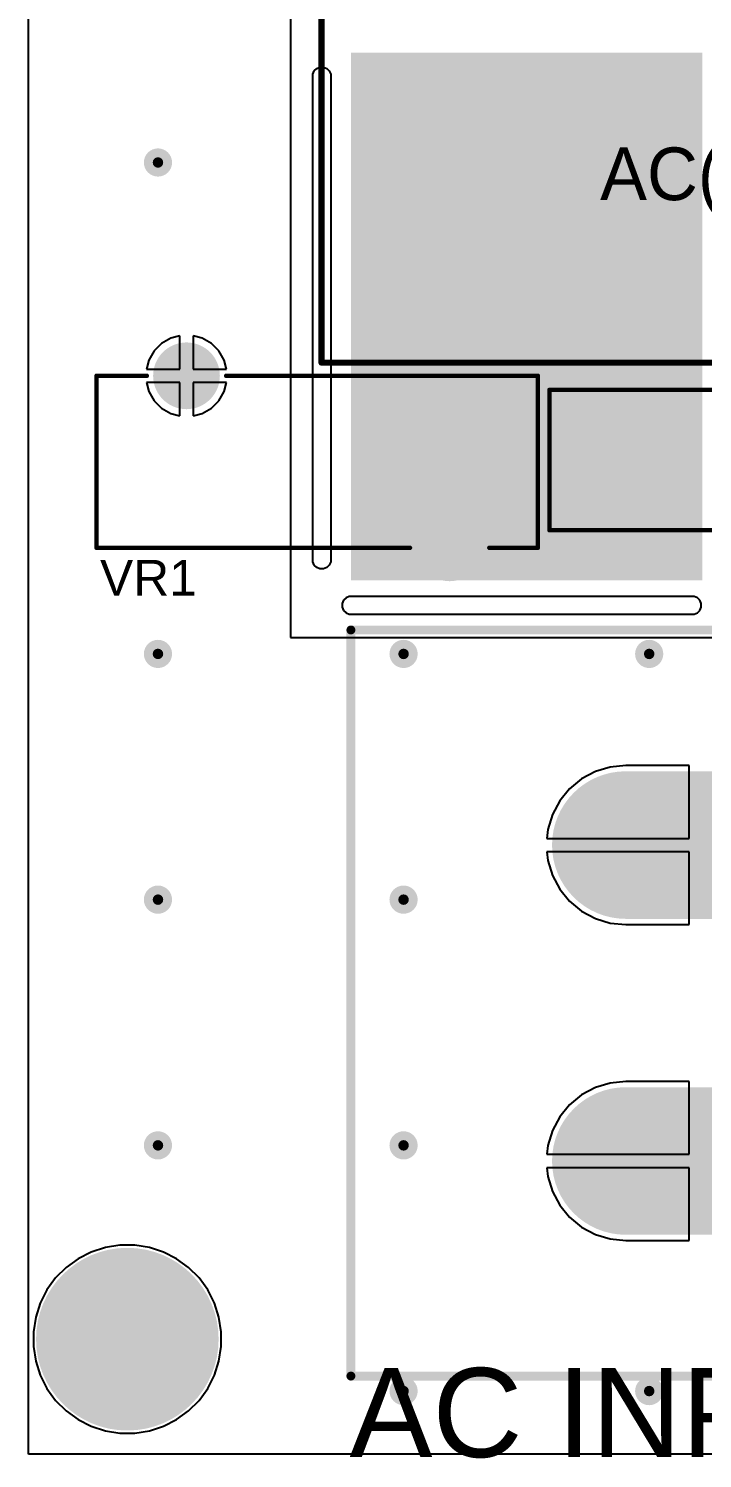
# Model space of a CAD drawing. Header units: millimetres. Extents: x -3 to 175, y -4 to 177.
# Drawn here: x -2.81 to 16.39, y -3.4 to 37.34 of the extents above; entities that cross this region are included whole.
import ezdxf

# ---------------------------------------------------------------- set-up
doc = ezdxf.new("R2010")
doc.units = ezdxf.units.MM
for name, color, linetype in [('BottomLayer', 5, 'Continuous'), ('BottomSolder', 6, 'Continuous'), ('MultiLayer', 9, 'Continuous'), ('PadHoleLayer', 156, 'Continuous'), ('TopLayer', 1, 'Continuous'), ('TopOverlay', 2, 'Continuous'), ('TopSolder', 216, 'Continuous'), ('ViaHoleLayer', 16, 'Continuous')]:
    doc.layers.add(name, color=color, linetype=linetype)
doc.styles.add('Arial', font='', dxfattribs={"height": 0.2})
doc.styles.get('Arial').set_extended_font_data('Arial')

# ---------------------------------------------------------------- blocks, each defined once
blk = doc.blocks.new('KF88SA_16_0_2P_6')
at = {"layer": 'BottomLayer'}
for points in [[(-12, 6.5), (-4, 6.5), (-4, 2.5), (-12, 2.5)], [(-12, -2.5), (-4, -2.5), (-4, -6.5), (-12, -6.5)]]:
    blk.add_hatch(color=5, dxfattribs=at).paths.add_polyline_path(points)
h = blk.add_hatch(color=5, dxfattribs=at)
edge = h.paths.add_edge_path()
edge.add_arc((6, 4.5), 2, 90, 270)
edge.add_line((6, 2.5), (10, 2.5))
edge.add_arc((10, 4.5), 2, 270, 450)
edge.add_line((10, 6.5), (6, 6.5))
h = blk.add_hatch(color=5, dxfattribs=at)
edge = h.paths.add_edge_path()
edge.add_arc((6, -4.5), 2, 90, 270)
edge.add_line((6, -6.5), (10, -6.5))
edge.add_arc((10, -4.5), 2, 270, 450)
edge.add_line((10, -2.5), (6, -2.5))
at = {"layer": 'BottomSolder'}
for points in [[(-12.102, 6.602), (-3.898, 6.602), (-3.898, 2.398), (-12.102, 2.398)], [(-12.102, -2.398), (-3.898, -2.398), (-3.898, -6.602), (-12.102, -6.602)]]:
    blk.add_hatch(color=6, dxfattribs=at).paths.add_polyline_path(points)
h = blk.add_hatch(color=6, dxfattribs=at)
edge = h.paths.add_edge_path()
edge.add_arc((6, 4.5), 2.102, 90, 270)
edge.add_line((6, 2.398), (10, 2.398))
edge.add_arc((10, 4.5), 2.102, 270, 450)
edge.add_line((10, 6.602), (6, 6.602))
h = blk.add_hatch(color=6, dxfattribs=at)
edge = h.paths.add_edge_path()
edge.add_arc((6, -4.5), 2.102, 90, 270)
edge.add_line((6, -6.602), (10, -6.602))
edge.add_arc((10, -4.5), 2.102, 270, 450)
edge.add_line((10, -2.398), (6, -2.398))
at = {"layer": 'MultiLayer'}
for points in [[(-12, 6.5), (-4, 6.5), (-4, 2.5), (-12, 2.5)], [(-12, -2.5), (-4, -2.5), (-4, -6.5), (-12, -6.5)]]:
    blk.add_hatch(color=9, dxfattribs=at).paths.add_polyline_path(points)
h = blk.add_hatch(color=9, dxfattribs=at)
edge = h.paths.add_edge_path()
edge.add_arc((6, 4.5), 2, 90, 270)
edge.add_line((6, 2.5), (10, 2.5))
edge.add_arc((10, 4.5), 2, 270, 450)
edge.add_line((10, 6.5), (6, 6.5))
h = blk.add_hatch(color=9, dxfattribs=at)
edge = h.paths.add_edge_path()
edge.add_arc((6, -4.5), 2, 90, 270)
edge.add_line((6, -6.5), (10, -6.5))
edge.add_arc((10, -4.5), 2, 270, 450)
edge.add_line((10, -2.5), (6, -2.5))
at = {"layer": 'PadHoleLayer'}
h = blk.add_hatch(color=156, dxfattribs=at)
edge = h.paths.add_edge_path()
edge.add_arc((-9.85, 4.5), 0.9, 90, 270)
edge.add_line((-9.85, 3.6), (-6.15, 3.6))
edge.add_arc((-6.15, 4.5), 0.9, 270, 450)
edge.add_line((-6.15, 5.4), (-9.85, 5.4))
h = blk.add_hatch(color=156, dxfattribs=at)
edge = h.paths.add_edge_path()
edge.add_arc((6.15, 4.5), 0.9, 90, 270)
edge.add_line((6.15, 3.6), (9.85, 3.6))
edge.add_arc((9.85, 4.5), 0.9, 270, 450)
edge.add_line((9.85, 5.4), (6.15, 5.4))
h = blk.add_hatch(color=156, dxfattribs=at)
edge = h.paths.add_edge_path()
edge.add_arc((-9.85, -4.5), 0.9, 90, 270)
edge.add_line((-9.85, -5.4), (-6.15, -5.4))
edge.add_arc((-6.15, -4.5), 0.9, 270, 450)
edge.add_line((-6.15, -3.6), (-9.85, -3.6))
h = blk.add_hatch(color=156, dxfattribs=at)
edge = h.paths.add_edge_path()
edge.add_arc((6.15, -4.5), 0.9, 90, 270)
edge.add_line((6.15, -5.4), (9.85, -5.4))
edge.add_arc((9.85, -4.5), 0.9, 270, 450)
edge.add_line((9.85, -3.6), (6.15, -3.6))
at = {"layer": 'TopLayer'}
for points in [[(-12, 6.5), (-4, 6.5), (-4, 2.5), (-12, 2.5)], [(-12, -2.5), (-4, -2.5), (-4, -6.5), (-12, -6.5)]]:
    blk.add_hatch(color=1, dxfattribs=at).paths.add_polyline_path(points)
h = blk.add_hatch(color=1, dxfattribs=at)
edge = h.paths.add_edge_path()
edge.add_arc((6, 4.5), 2, 90, 270)
edge.add_line((6, 2.5), (10, 2.5))
edge.add_arc((10, 4.5), 2, 270, 450)
edge.add_line((10, 6.5), (6, 6.5))
h = blk.add_hatch(color=1, dxfattribs=at)
edge = h.paths.add_edge_path()
edge.add_arc((6, -4.5), 2, 90, 270)
edge.add_line((6, -6.5), (10, -6.5))
edge.add_arc((10, -4.5), 2, 270, 450)
edge.add_line((10, -2.5), (6, -2.5))
at = {"layer": 'TopSolder'}
for points in [[(-12.102, 6.602), (-3.898, 6.602), (-3.898, 2.398), (-12.102, 2.398)], [(-12.102, -2.398), (-3.898, -2.398), (-3.898, -6.602), (-12.102, -6.602)]]:
    blk.add_hatch(color=216, dxfattribs=at).paths.add_polyline_path(points)
h = blk.add_hatch(color=216, dxfattribs=at)
edge = h.paths.add_edge_path()
edge.add_arc((6, 4.5), 2.102, 90, 270)
edge.add_line((6, 2.398), (10, 2.398))
edge.add_arc((10, 4.5), 2.102, 270, 450)
edge.add_line((10, 6.602), (6, 6.602))
h = blk.add_hatch(color=216, dxfattribs=at)
edge = h.paths.add_edge_path()
edge.add_arc((6, -4.5), 2.102, 90, 270)
edge.add_line((6, -6.602), (10, -6.602))
edge.add_arc((10, -4.5), 2.102, 270, 450)
edge.add_line((10, -2.398), (6, -2.398))
at = {"layer": 'TopOverlay', "const_width": 0.254}
for points in [[(17.835, 10.627), (-17.827, 10.627)], [(-17.827, 10.627), (-17.827, -10.627)], [(17.835, 10.627), (17.835, -10.627)], [(17.835, -10.627), (-17.827, -10.627)]]:
    blk.add_lwpolyline(points, dxfattribs=at)
at = {"layer": 'TopOverlay', "const_width": 0.127}
for points in [[(-17.891, 10.627, 1), (-17.764, 10.627, 1)], [(-17.891, 10.627, 1), (-17.764, 10.627, 1)], [(17.771, 10.627, 1), (17.898, 10.627, 1)], [(17.771, 10.627, 1), (17.898, 10.627, 1)], [(-17.891, -10.627, 1), (-17.764, -10.627, 1)], [(-17.891, -10.627, 1), (-17.764, -10.627, 1)], [(17.771, -10.627, 1), (17.898, -10.627, 1)], [(17.771, -10.627, 1), (17.898, -10.627, 1)]]:
    blk.add_lwpolyline(points, format="xyb", close=True, dxfattribs=at)
blk = doc.blocks.new('V300LT20AP_43')
at = {"layer": 'BottomLayer'}
h = blk.add_hatch(color=5, dxfattribs=at)
edge = h.paths.add_edge_path()
edge.add_arc((-3.75, 2.45), 0.9, 0, 360)
h = blk.add_hatch(color=5, dxfattribs=at)
edge = h.paths.add_edge_path()
edge.add_arc((3.75, -2.45), 0.9, 0, 360)
at = {"layer": 'BottomSolder'}
h = blk.add_hatch(color=6, dxfattribs=at)
edge = h.paths.add_edge_path()
edge.add_arc((-3.75, 2.45), 0.951, 0, 360)
h = blk.add_hatch(color=6, dxfattribs=at)
edge = h.paths.add_edge_path()
edge.add_arc((3.75, -2.45), 0.951, 0, 360)
at = {"layer": 'MultiLayer'}
h = blk.add_hatch(color=9, dxfattribs=at)
edge = h.paths.add_edge_path()
edge.add_arc((-3.75, 2.45), 0.9, 0, 360)
h = blk.add_hatch(color=9, dxfattribs=at)
edge = h.paths.add_edge_path()
edge.add_arc((3.75, -2.45), 0.9, 0, 360)
at = {"layer": 'PadHoleLayer'}
h = blk.add_hatch(color=156, dxfattribs=at)
edge = h.paths.add_edge_path()
edge.add_arc((-3.75, 2.45), 0.6, 0, 360)
h = blk.add_hatch(color=156, dxfattribs=at)
edge = h.paths.add_edge_path()
edge.add_arc((3.75, -2.45), 0.6, 0, 360)
at = {"layer": 'TopLayer'}
h = blk.add_hatch(color=1, dxfattribs=at)
edge = h.paths.add_edge_path()
edge.add_arc((-3.75, 2.45), 0.9, 0, 360)
h = blk.add_hatch(color=1, dxfattribs=at)
edge = h.paths.add_edge_path()
edge.add_arc((3.75, -2.45), 0.9, 0, 360)
at = {"layer": 'TopSolder'}
h = blk.add_hatch(color=216, dxfattribs=at)
edge = h.paths.add_edge_path()
edge.add_arc((-3.75, 2.45), 0.951, 0, 360)
h = blk.add_hatch(color=216, dxfattribs=at)
edge = h.paths.add_edge_path()
edge.add_arc((3.75, -2.45), 0.951, 0, 360)
at = {"layer": 'TopOverlay', "const_width": 0.127}
for points in [[(-6.314, -2.45), (-6.314, 2.45)], [(-6.314, 2.45), (-4.881, 2.45)], [(-2.619, 2.45), (6.263, 2.45)], [(6.263, -2.45), (6.263, 2.45)], [(-6.314, -2.45), (2.619, -2.45)], [(4.881, -2.45), (6.263, -2.45)]]:
    blk.add_lwpolyline(points, dxfattribs=at)
at = {"layer": 'TopOverlay', "const_width": 0.0635}
for points in [[(-6.346, 2.45, 1), (-6.282, 2.45, 1)], [(-6.346, 2.45, 1), (-6.282, 2.45, 1)], [(-4.913, 2.45, 1), (-4.849, 2.45, 1)], [(-2.651, 2.45, 1), (-2.587, 2.45, 1)], [(6.232, 2.45, 1), (6.295, 2.45, 1)], [(6.232, 2.45, 1), (6.295, 2.45, 1)], [(-6.346, -2.45, 1), (-6.282, -2.45, 1)], [(-6.346, -2.45, 1), (-6.282, -2.45, 1)], [(2.587, -2.45, 1), (2.651, -2.45, 1)], [(4.849, -2.45, 1), (4.913, -2.45, 1)], [(6.232, -2.45, 1), (6.295, -2.45, 1)], [(6.232, -2.45, 1), (6.295, -2.45, 1)]]:
    blk.add_lwpolyline(points, format="xyb", close=True, dxfattribs=at)
blk = doc.blocks.new('LHE10_20D0512_02_44')
at = {"layer": 'BottomLayer'}
h = blk.add_hatch(color=5, dxfattribs=at)
edge = h.paths.add_edge_path()
edge.add_arc((-23.5, -17.5), 1.5, 0, 360)
at = {"layer": 'BottomSolder'}
h = blk.add_hatch(color=6, dxfattribs=at)
edge = h.paths.add_edge_path()
edge.add_arc((-23.5, -17.5), 1.602, 0, 360)
at = {"layer": 'MultiLayer'}
h = blk.add_hatch(color=9, dxfattribs=at)
edge = h.paths.add_edge_path()
edge.add_arc((-23.5, -17.5), 1.5, 0, 360)
at = {"layer": 'PadHoleLayer'}
h = blk.add_hatch(color=156, dxfattribs=at)
edge = h.paths.add_edge_path()
edge.add_arc((-23.5, -17.5), 0.75, 0, 360)
at = {"layer": 'TopLayer'}
h = blk.add_hatch(color=1, dxfattribs=at)
edge = h.paths.add_edge_path()
edge.add_arc((-23.5, -17.5), 1.5, 0, 360)
at = {"layer": 'TopSolder'}
h = blk.add_hatch(color=216, dxfattribs=at)
edge = h.paths.add_edge_path()
edge.add_arc((-23.5, -17.5), 1.602, 0, 360)
at = {"layer": 'TopOverlay', "const_width": 0.175}
for points in [[(-27.75, -22.75), (-27.75, 22.75)], [(-27.75, -22.75), (22.032, -22.75)]]:
    blk.add_lwpolyline(points, dxfattribs=at)
at = {"layer": 'TopOverlay', "const_width": 0.0875}
blk.add_lwpolyline([(-27.794, -22.75, 1), (-27.706, -22.75, 1)], format="xyb", close=True, dxfattribs=at)
blk.add_lwpolyline([(-27.794, -22.75, 1), (-27.706, -22.75, 1)], format="xyb", close=True, dxfattribs=at)
at = {"layer": 'TopOverlay'}
blk.add_text('AC(L)', height=1.5, rotation=360, dxfattribs=at).set_placement((-19.81, -18.123))
blk = doc.blocks.new('2010T1A250V_46')
at = {"layer": 'BottomLayer'}
h = blk.add_hatch(color=5, dxfattribs=at)
edge = h.paths.add_edge_path()
edge.add_arc((-2.54, 0), 0.9, 0, 360)
h = blk.add_hatch(color=5, dxfattribs=at)
edge = h.paths.add_edge_path()
edge.add_arc((2.54, 0), 0.9, 0, 360)
at = {"layer": 'BottomSolder'}
h = blk.add_hatch(color=6, dxfattribs=at)
edge = h.paths.add_edge_path()
edge.add_arc((-2.54, 0), 0.951, 0, 360)
h = blk.add_hatch(color=6, dxfattribs=at)
edge = h.paths.add_edge_path()
edge.add_arc((2.54, 0), 0.951, 0, 360)
at = {"layer": 'MultiLayer'}
h = blk.add_hatch(color=9, dxfattribs=at)
edge = h.paths.add_edge_path()
edge.add_arc((-2.54, 0), 0.9, 0, 360)
h = blk.add_hatch(color=9, dxfattribs=at)
edge = h.paths.add_edge_path()
edge.add_arc((2.54, 0), 0.9, 0, 360)
at = {"layer": 'PadHoleLayer'}
h = blk.add_hatch(color=156, dxfattribs=at)
edge = h.paths.add_edge_path()
edge.add_arc((-2.54, 0), 0.5, 0, 360)
h = blk.add_hatch(color=156, dxfattribs=at)
edge = h.paths.add_edge_path()
edge.add_arc((2.54, 0), 0.5, 0, 360)
at = {"layer": 'TopLayer'}
h = blk.add_hatch(color=1, dxfattribs=at)
edge = h.paths.add_edge_path()
edge.add_arc((-2.54, 0), 0.9, 0, 360)
h = blk.add_hatch(color=1, dxfattribs=at)
edge = h.paths.add_edge_path()
edge.add_arc((2.54, 0), 0.9, 0, 360)
at = {"layer": 'TopSolder'}
h = blk.add_hatch(color=216, dxfattribs=at)
edge = h.paths.add_edge_path()
edge.add_arc((-2.54, 0), 0.951, 0, 360)
h = blk.add_hatch(color=216, dxfattribs=at)
edge = h.paths.add_edge_path()
edge.add_arc((2.54, 0), 0.951, 0, 360)
at = {"layer": 'TopOverlay', "const_width": 0.127}
for points in [[(-4.25, 2), (-4.25, -2)], [(4.25, 2), (-4.25, 2)], [(4.25, 2), (4.25, -2)], [(4.25, -2), (-4.25, -2)]]:
    blk.add_lwpolyline(points, dxfattribs=at)
at = {"layer": 'TopOverlay', "const_width": 0.0635}
for points in [[(-4.282, 2, 1), (-4.218, 2, 1)], [(-4.282, 2, 1), (-4.218, 2, 1)], [(4.218, 2, 1), (4.282, 2, 1)], [(4.218, 2, 1), (4.282, 2, 1)], [(-4.282, -2, 1), (-4.218, -2, 1)], [(-4.282, -2, 1), (-4.218, -2, 1)], [(4.218, -2, 1), (4.282, -2, 1)], [(4.218, -2, 1), (4.282, -2, 1)]]:
    blk.add_lwpolyline(points, format="xyb", close=True, dxfattribs=at)

msp = doc.modelspace()

# ---------------------------------------------------------------- hatches: boundary and pattern name
at = {"layer": 'BottomLayer'}
msp.add_hatch(color=5, dxfattribs=at).paths.add_polyline_path([(6.375, 21.615), (16.383, 21.615), (16.383, 36.652), (6.375, 36.652)])
h = msp.add_hatch(color=5, dxfattribs=at)
edge = h.paths.add_edge_path()
edge.add_arc((0.873, 33.521), 0.3, 0, 360)
h = msp.add_hatch(color=5, dxfattribs=at)
edge = h.paths.add_edge_path()
edge.add_arc((0.873, 19.521), 0.3, 0, 360)
h = msp.add_hatch(color=5, dxfattribs=at)
edge = h.paths.add_edge_path()
edge.add_arc((7.873, 19.521), 0.3, 0, 360)
h = msp.add_hatch(color=5, dxfattribs=at)
edge = h.paths.add_edge_path()
edge.add_arc((14.873, 19.521), 0.3, 0, 360)
h = msp.add_hatch(color=5, dxfattribs=at)
edge = h.paths.add_edge_path()
edge.add_arc((0.873, 12.521), 0.3, 0, 360)
h = msp.add_hatch(color=5, dxfattribs=at)
edge = h.paths.add_edge_path()
edge.add_arc((7.873, 12.521), 0.3, 0, 360)
h = msp.add_hatch(color=5, dxfattribs=at)
edge = h.paths.add_edge_path()
edge.add_arc((0.873, 5.521), 0.3, 0, 360)
h = msp.add_hatch(color=5, dxfattribs=at)
edge = h.paths.add_edge_path()
edge.add_arc((7.873, 5.521), 0.3, 0, 360)
h = msp.add_hatch(color=5, dxfattribs=at)
edge = h.paths.add_edge_path()
edge.add_arc((0, 0), 2.5, 0, 360)
h = msp.add_hatch(color=5, dxfattribs=at)
edge = h.paths.add_edge_path()
edge.add_arc((7.873, -1.479), 0.3, 0, 360)
h = msp.add_hatch(color=5, dxfattribs=at)
edge = h.paths.add_edge_path()
edge.add_arc((14.873, -1.479), 0.3, 0, 360)
at = {"layer": 'BottomSolder'}
h = msp.add_hatch(color=6, dxfattribs=at)
edge = h.paths.add_edge_path()
edge.add_arc((0.873, 33.521), 0.402, 0, 360)
h = msp.add_hatch(color=6, dxfattribs=at)
edge = h.paths.add_edge_path()
edge.add_arc((0.873, 19.521), 0.402, 0, 360)
h = msp.add_hatch(color=6, dxfattribs=at)
edge = h.paths.add_edge_path()
edge.add_arc((7.873, 19.521), 0.402, 0, 360)
h = msp.add_hatch(color=6, dxfattribs=at)
edge = h.paths.add_edge_path()
edge.add_arc((14.873, 19.521), 0.402, 0, 360)
h = msp.add_hatch(color=6, dxfattribs=at)
edge = h.paths.add_edge_path()
edge.add_arc((0.873, 12.521), 0.402, 0, 360)
h = msp.add_hatch(color=6, dxfattribs=at)
edge = h.paths.add_edge_path()
edge.add_arc((7.873, 12.521), 0.402, 0, 360)
h = msp.add_hatch(color=6, dxfattribs=at)
edge = h.paths.add_edge_path()
edge.add_arc((0.873, 5.521), 0.402, 0, 360)
h = msp.add_hatch(color=6, dxfattribs=at)
edge = h.paths.add_edge_path()
edge.add_arc((7.873, 5.521), 0.402, 0, 360)
h = msp.add_hatch(color=6, dxfattribs=at)
edge = h.paths.add_edge_path()
edge.add_arc((0, 0), 2.602, 0, 360)
h = msp.add_hatch(color=6, dxfattribs=at)
edge = h.paths.add_edge_path()
edge.add_arc((7.873, -1.479), 0.402, 0, 360)
h = msp.add_hatch(color=6, dxfattribs=at)
edge = h.paths.add_edge_path()
edge.add_arc((14.873, -1.479), 0.402, 0, 360)
at = {"layer": 'MultiLayer'}
h = msp.add_hatch(color=9, dxfattribs=at)
edge = h.paths.add_edge_path()
edge.add_arc((0, 0), 2.5, 0, 360)
at = {"layer": 'PadHoleLayer'}
h = msp.add_hatch(color=156, dxfattribs=at)
edge = h.paths.add_edge_path()
edge.add_arc((0, 0), 1.75, 0, 360)
at = {"layer": 'TopLayer'}
msp.add_hatch(color=1, dxfattribs=at).paths.add_polyline_path([(6.375, 21.615), (16.383, 21.615), (16.383, 36.652), (6.375, 36.652)])
h = msp.add_hatch(color=1, dxfattribs=at)
edge = h.paths.add_edge_path()
edge.add_arc((0.873, 33.521), 0.3, 0, 360)
h = msp.add_hatch(color=1, dxfattribs=at)
edge = h.paths.add_edge_path()
edge.add_arc((0.873, 19.521), 0.3, 0, 360)
h = msp.add_hatch(color=1, dxfattribs=at)
edge = h.paths.add_edge_path()
edge.add_arc((7.873, 19.521), 0.3, 0, 360)
h = msp.add_hatch(color=1, dxfattribs=at)
edge = h.paths.add_edge_path()
edge.add_arc((14.873, 19.521), 0.3, 0, 360)
h = msp.add_hatch(color=1, dxfattribs=at)
edge = h.paths.add_edge_path()
edge.add_arc((0.873, 12.521), 0.3, 0, 360)
h = msp.add_hatch(color=1, dxfattribs=at)
edge = h.paths.add_edge_path()
edge.add_arc((7.873, 12.521), 0.3, 0, 360)
h = msp.add_hatch(color=1, dxfattribs=at)
edge = h.paths.add_edge_path()
edge.add_arc((0.873, 5.521), 0.3, 0, 360)
h = msp.add_hatch(color=1, dxfattribs=at)
edge = h.paths.add_edge_path()
edge.add_arc((7.873, 5.521), 0.3, 0, 360)
h = msp.add_hatch(color=1, dxfattribs=at)
edge = h.paths.add_edge_path()
edge.add_arc((0, 0), 2.5, 0, 360)
h = msp.add_hatch(color=1, dxfattribs=at)
edge = h.paths.add_edge_path()
edge.add_arc((7.873, -1.479), 0.3, 0, 360)
h = msp.add_hatch(color=1, dxfattribs=at)
edge = h.paths.add_edge_path()
edge.add_arc((14.873, -1.479), 0.3, 0, 360)
at = {"layer": 'TopSolder'}
h = msp.add_hatch(color=216, dxfattribs=at)
edge = h.paths.add_edge_path()
edge.add_arc((0.873, 33.521), 0.402, 0, 360)
h = msp.add_hatch(color=216, dxfattribs=at)
edge = h.paths.add_edge_path()
edge.add_arc((0.873, 19.521), 0.402, 0, 360)
h = msp.add_hatch(color=216, dxfattribs=at)
edge = h.paths.add_edge_path()
edge.add_arc((7.873, 19.521), 0.402, 0, 360)
h = msp.add_hatch(color=216, dxfattribs=at)
edge = h.paths.add_edge_path()
edge.add_arc((14.873, 19.521), 0.402, 0, 360)
h = msp.add_hatch(color=216, dxfattribs=at)
edge = h.paths.add_edge_path()
edge.add_arc((0.873, 12.521), 0.402, 0, 360)
h = msp.add_hatch(color=216, dxfattribs=at)
edge = h.paths.add_edge_path()
edge.add_arc((7.873, 12.521), 0.402, 0, 360)
h = msp.add_hatch(color=216, dxfattribs=at)
edge = h.paths.add_edge_path()
edge.add_arc((0.873, 5.521), 0.402, 0, 360)
h = msp.add_hatch(color=216, dxfattribs=at)
edge = h.paths.add_edge_path()
edge.add_arc((7.873, 5.521), 0.402, 0, 360)
h = msp.add_hatch(color=216, dxfattribs=at)
edge = h.paths.add_edge_path()
edge.add_arc((0, 0), 2.602, 0, 360)
h = msp.add_hatch(color=216, dxfattribs=at)
edge = h.paths.add_edge_path()
edge.add_arc((7.873, -1.479), 0.402, 0, 360)
h = msp.add_hatch(color=216, dxfattribs=at)
edge = h.paths.add_edge_path()
edge.add_arc((14.873, -1.479), 0.402, 0, 360)
at = {"layer": 'ViaHoleLayer'}
h = msp.add_hatch(color=16, dxfattribs=at)
edge = h.paths.add_edge_path()
edge.add_arc((0.873, 33.521), 0.15, 0, 360)
h = msp.add_hatch(color=16, dxfattribs=at)
edge = h.paths.add_edge_path()
edge.add_arc((0.873, 19.521), 0.15, 0, 360)
h = msp.add_hatch(color=16, dxfattribs=at)
edge = h.paths.add_edge_path()
edge.add_arc((7.873, 19.521), 0.15, 0, 360)
h = msp.add_hatch(color=16, dxfattribs=at)
edge = h.paths.add_edge_path()
edge.add_arc((14.873, 19.521), 0.15, 0, 360)
h = msp.add_hatch(color=16, dxfattribs=at)
edge = h.paths.add_edge_path()
edge.add_arc((0.873, 12.521), 0.15, 0, 360)
h = msp.add_hatch(color=16, dxfattribs=at)
edge = h.paths.add_edge_path()
edge.add_arc((7.873, 12.521), 0.15, 0, 360)
h = msp.add_hatch(color=16, dxfattribs=at)
edge = h.paths.add_edge_path()
edge.add_arc((0.873, 5.521), 0.15, 0, 360)
h = msp.add_hatch(color=16, dxfattribs=at)
edge = h.paths.add_edge_path()
edge.add_arc((7.873, 5.521), 0.15, 0, 360)
h = msp.add_hatch(color=16, dxfattribs=at)
edge = h.paths.add_edge_path()
edge.add_arc((7.873, -1.479), 0.15, 0, 360)
h = msp.add_hatch(color=16, dxfattribs=at)
edge = h.paths.add_edge_path()
edge.add_arc((14.873, -1.479), 0.15, 0, 360)

# ---------------------------------------------------------------- linework, layer by layer
at = {"layer": 'BottomLayer'}
for p, q in [((-2.814, -3.272), (-2.814, 58.547)), ((4.648, 42.57), (4.648, 19.99)), ((1.24, 28.519), (0.977, 28.367)), ((1.495, 28.587), (1.24, 28.519)), ((1.495, 27.634), (1.495, 28.587)), ((2.131, 28.519), (1.876, 28.587)), ((1.876, 28.587), (1.876, 27.634)), ((2.394, 28.367), (2.131, 28.519)), ((0.762, 28.152), (0.61, 27.889)), ((0.977, 28.367), (0.762, 28.152)), ((2.609, 28.152), (2.394, 28.367)), ((2.761, 27.889), (2.609, 28.152)), ((0.61, 27.889), (0.542, 27.634)), ((2.829, 27.634), (2.761, 27.889)), ((0.542, 27.634), (1.495, 27.634)), ((1.876, 27.634), (2.829, 27.634)), ((1.495, 27.253), (0.542, 27.253)), ((0.542, 27.253), (0.61, 26.998)), ((0.61, 26.998), (0.762, 26.735)), ((1.495, 26.3), (1.495, 27.253)), ((2.829, 27.253), (1.876, 27.253)), ((1.876, 27.253), (1.876, 26.3)), ((2.609, 26.735), (2.761, 26.998)), ((2.761, 26.998), (2.829, 27.253)), ((0.762, 26.735), (0.977, 26.52)), ((0.977, 26.52), (1.24, 26.368)), ((2.131, 26.368), (2.394, 26.52)), ((2.394, 26.52), (2.609, 26.735)), ((1.24, 26.368), (1.495, 26.3)), ((1.876, 26.3), (2.131, 26.368)), ((4.648, 19.99), (22.377, 19.99)), ((13.764, 16.297), (13.339, 16.168)), ((14.206, 16.341), (13.764, 16.297)), ((16.016, 16.341), (14.206, 16.341)), ((16.016, 14.266), (16.016, 16.341)), ((12.948, 15.959), (12.605, 15.677)), ((13.339, 16.168), (12.948, 15.959)), ((12.605, 15.677), (12.323, 15.334)), ((12.323, 15.334), (12.114, 14.943)), ((12.114, 14.943), (11.985, 14.518)), ((11.985, 14.518), (11.96, 14.266)), ((11.96, 14.266), (16.016, 14.266)), ((16.016, 13.885), (11.96, 13.885)), ((11.96, 13.885), (11.985, 13.634)), ((16.016, 11.811), (16.016, 13.885)), ((11.985, 13.634), (12.114, 13.209)), ((12.114, 13.209), (12.323, 12.817)), ((12.323, 12.817), (12.605, 12.474)), ((12.605, 12.474), (12.948, 12.193)), ((12.948, 12.193), (13.339, 11.983)), ((13.339, 11.983), (13.764, 11.854)), ((13.764, 11.854), (14.206, 11.811)), ((14.206, 11.811), (16.016, 11.811)), ((14.206, 7.341), (13.764, 7.297)), ((16.016, 7.341), (14.206, 7.341)), ((16.016, 5.266), (16.016, 7.341)), ((12.948, 6.959), (12.605, 6.677)), ((13.339, 7.168), (12.948, 6.959)), ((13.764, 7.297), (13.339, 7.168)), ((12.605, 6.677), (12.323, 6.334)), ((12.323, 6.334), (12.114, 5.943)), ((12.114, 5.943), (11.985, 5.518)), ((11.985, 5.518), (11.96, 5.266)), ((11.96, 5.266), (16.016, 5.266)), ((16.016, 4.885), (11.96, 4.885)), ((11.96, 4.885), (11.985, 4.634)), ((11.985, 4.634), (12.114, 4.209)), ((16.016, 2.811), (16.016, 4.885)), ((12.114, 4.209), (12.323, 3.817)), ((12.323, 3.817), (12.605, 3.474)), ((12.605, 3.474), (12.948, 3.193)), ((12.948, 3.193), (13.339, 2.983)), ((13.339, 2.983), (13.764, 2.854)), ((13.764, 2.854), (14.206, 2.811)), ((-1.028, 2.482), (-1.403, 2.29)), ((-0.627, 2.612), (-1.028, 2.482)), ((-0.211, 2.678), (-0.627, 2.612)), ((0.211, 2.678), (-0.211, 2.678)), ((0.627, 2.612), (0.211, 2.678)), ((1.028, 2.482), (0.627, 2.612)), ((1.403, 2.29), (1.028, 2.482)), ((14.206, 2.811), (16.016, 2.811)), ((-1.744, 2.043), (-2.043, 1.744)), ((-1.403, 2.29), (-1.744, 2.043)), ((1.744, 2.043), (1.403, 2.29)), ((2.043, 1.744), (1.744, 2.043)), ((-2.043, 1.744), (-2.29, 1.403)), ((2.29, 1.403), (2.043, 1.744)), ((-2.29, 1.403), (-2.482, 1.028)), ((2.482, 1.028), (2.29, 1.403)), ((-2.482, 1.028), (-2.612, 0.627)), ((2.612, 0.627), (2.482, 1.028)), ((-2.612, 0.627), (-2.678, 0.211)), ((2.678, 0.211), (2.612, 0.627)), ((-2.678, 0.211), (-2.678, -0.211)), ((2.678, -0.211), (2.678, 0.211)), ((-2.678, -0.211), (-2.612, -0.627)), ((2.612, -0.627), (2.678, -0.211)), ((-2.612, -0.627), (-2.482, -1.028)), ((2.482, -1.028), (2.612, -0.627)), ((-2.482, -1.028), (-2.29, -1.403)), ((2.29, -1.403), (2.482, -1.028)), ((-2.29, -1.403), (-2.043, -1.744)), ((2.043, -1.744), (2.29, -1.403)), ((-2.043, -1.744), (-1.744, -2.043)), ((1.744, -2.043), (2.043, -1.744)), ((-1.744, -2.043), (-1.403, -2.29)), ((-1.403, -2.29), (-1.028, -2.482)), ((1.028, -2.482), (1.403, -2.29)), ((1.403, -2.29), (1.744, -2.043)), ((-1.028, -2.482), (-0.627, -2.612)), ((-0.627, -2.612), (-0.211, -2.678)), ((-0.211, -2.678), (0.211, -2.678)), ((0.211, -2.678), (0.627, -2.612)), ((0.627, -2.612), (1.028, -2.482)), ((174.925, -3.272), (-2.814, -3.272))]:
    msp.add_line(p, q, dxfattribs=at)
at = {"layer": 'MultiLayer'}
for p, q in [((5.287, 36.035), (5.326, 36.128)), ((5.287, 35.984), (5.287, 36.035)), ((5.287, 22.197), (5.287, 35.984)), ((5.326, 36.128), (5.397, 36.2)), ((5.397, 36.2), (5.49, 36.238)), ((5.49, 36.238), (5.541, 36.238)), ((5.541, 36.238), (5.592, 36.238)), ((5.592, 36.238), (5.685, 36.2)), ((5.685, 36.2), (5.756, 36.128)), ((5.756, 36.128), (5.795, 36.035)), ((5.795, 36.035), (5.795, 35.984)), ((5.795, 35.984), (5.795, 35.984)), ((5.795, 35.984), (5.795, 22.197)), ((5.287, 22.147), (5.287, 22.197)), ((5.287, 22.197), (5.287, 22.197)), ((5.326, 22.054), (5.287, 22.147)), ((5.397, 21.982), (5.326, 22.054)), ((5.756, 22.054), (5.685, 21.982)), ((5.795, 22.147), (5.756, 22.054)), ((5.795, 22.197), (5.795, 22.147)), ((5.49, 21.943), (5.397, 21.982)), ((5.541, 21.943), (5.49, 21.943)), ((5.541, 21.943), (5.541, 21.943)), ((5.592, 21.943), (5.541, 21.943)), ((5.685, 21.982), (5.592, 21.943)), ((6.16, 21.048), (6.121, 20.955)), ((6.121, 20.955), (6.121, 20.904)), ((6.121, 20.904), (6.121, 20.854)), ((6.121, 20.854), (6.16, 20.76)), ((6.232, 21.12), (6.16, 21.048)), ((6.325, 21.158), (6.232, 21.12)), ((6.375, 21.158), (6.325, 21.158)), ((16.104, 21.158), (6.375, 21.158)), ((16.154, 21.158), (16.104, 21.158)), ((16.104, 21.158), (16.104, 21.158)), ((16.247, 21.12), (16.154, 21.158)), ((16.319, 21.048), (16.247, 21.12)), ((16.358, 20.955), (16.319, 21.048)), ((16.319, 20.76), (16.358, 20.854)), ((16.358, 20.904), (16.358, 20.955)), ((16.358, 20.854), (16.358, 20.904)), ((6.16, 20.76), (6.232, 20.689)), ((6.232, 20.689), (6.325, 20.65)), ((6.325, 20.65), (6.375, 20.65)), ((6.375, 20.65), (6.375, 20.65)), ((6.375, 20.65), (16.104, 20.65)), ((16.104, 20.65), (16.154, 20.65)), ((16.154, 20.65), (16.247, 20.689)), ((16.247, 20.689), (16.319, 20.76))]:
    msp.add_line(p, q, dxfattribs=at)
at = {"layer": 'TopLayer'}
for p, q in [((-2.814, -3.272), (-2.814, 58.547)), ((4.648, 42.57), (4.648, 19.99)), ((1.24, 28.519), (0.977, 28.367)), ((1.495, 28.587), (1.24, 28.519)), ((1.495, 27.634), (1.495, 28.587)), ((2.131, 28.519), (1.876, 28.587)), ((1.876, 28.587), (1.876, 27.634)), ((2.394, 28.367), (2.131, 28.519)), ((0.762, 28.152), (0.61, 27.889)), ((0.977, 28.367), (0.762, 28.152)), ((2.609, 28.152), (2.394, 28.367)), ((2.761, 27.889), (2.609, 28.152)), ((0.61, 27.889), (0.542, 27.634)), ((2.829, 27.634), (2.761, 27.889)), ((0.542, 27.634), (1.495, 27.634)), ((1.876, 27.634), (2.829, 27.634)), ((1.495, 27.253), (0.542, 27.253)), ((0.542, 27.253), (0.61, 26.998)), ((0.61, 26.998), (0.762, 26.735)), ((1.495, 26.3), (1.495, 27.253)), ((2.829, 27.253), (1.876, 27.253)), ((1.876, 27.253), (1.876, 26.3)), ((2.609, 26.735), (2.761, 26.998)), ((2.761, 26.998), (2.829, 27.253)), ((0.762, 26.735), (0.977, 26.52)), ((0.977, 26.52), (1.24, 26.368)), ((2.131, 26.368), (2.394, 26.52)), ((2.394, 26.52), (2.609, 26.735)), ((1.24, 26.368), (1.495, 26.3)), ((1.876, 26.3), (2.131, 26.368)), ((4.648, 19.99), (22.377, 19.99)), ((13.764, 16.297), (13.339, 16.168)), ((14.206, 16.341), (13.764, 16.297)), ((16.016, 16.341), (14.206, 16.341)), ((16.016, 14.266), (16.016, 16.341)), ((12.948, 15.959), (12.605, 15.677)), ((13.339, 16.168), (12.948, 15.959)), ((12.605, 15.677), (12.323, 15.334)), ((12.323, 15.334), (12.114, 14.943)), ((12.114, 14.943), (11.985, 14.518)), ((11.985, 14.518), (11.96, 14.266)), ((11.96, 14.266), (16.016, 14.266)), ((16.016, 13.885), (11.96, 13.885)), ((11.96, 13.885), (11.985, 13.634)), ((16.016, 11.811), (16.016, 13.885)), ((11.985, 13.634), (12.114, 13.209)), ((12.114, 13.209), (12.323, 12.817)), ((12.323, 12.817), (12.605, 12.474)), ((12.605, 12.474), (12.948, 12.193)), ((12.948, 12.193), (13.339, 11.983)), ((13.339, 11.983), (13.764, 11.854)), ((13.764, 11.854), (14.206, 11.811)), ((14.206, 11.811), (16.016, 11.811)), ((14.206, 7.341), (13.764, 7.297)), ((16.016, 7.341), (14.206, 7.341)), ((16.016, 5.266), (16.016, 7.341)), ((12.948, 6.959), (12.605, 6.677)), ((13.339, 7.168), (12.948, 6.959)), ((13.764, 7.297), (13.339, 7.168)), ((12.605, 6.677), (12.323, 6.334)), ((12.323, 6.334), (12.114, 5.943)), ((12.114, 5.943), (11.985, 5.518)), ((11.985, 5.518), (11.96, 5.266)), ((11.96, 5.266), (16.016, 5.266)), ((16.016, 4.885), (11.96, 4.885)), ((11.96, 4.885), (11.985, 4.634)), ((11.985, 4.634), (12.114, 4.209)), ((16.016, 2.811), (16.016, 4.885)), ((12.114, 4.209), (12.323, 3.817)), ((12.323, 3.817), (12.605, 3.474)), ((12.605, 3.474), (12.948, 3.193)), ((12.948, 3.193), (13.339, 2.983)), ((13.339, 2.983), (13.764, 2.854)), ((13.764, 2.854), (14.206, 2.811)), ((-1.028, 2.482), (-1.403, 2.29)), ((-0.627, 2.612), (-1.028, 2.482)), ((-0.211, 2.678), (-0.627, 2.612)), ((0.211, 2.678), (-0.211, 2.678)), ((0.627, 2.612), (0.211, 2.678)), ((1.028, 2.482), (0.627, 2.612)), ((1.403, 2.29), (1.028, 2.482)), ((14.206, 2.811), (16.016, 2.811)), ((-1.744, 2.043), (-2.043, 1.744)), ((-1.403, 2.29), (-1.744, 2.043)), ((1.744, 2.043), (1.403, 2.29)), ((2.043, 1.744), (1.744, 2.043)), ((-2.043, 1.744), (-2.29, 1.403)), ((2.29, 1.403), (2.043, 1.744)), ((-2.29, 1.403), (-2.482, 1.028)), ((2.482, 1.028), (2.29, 1.403)), ((-2.482, 1.028), (-2.612, 0.627)), ((2.612, 0.627), (2.482, 1.028)), ((-2.612, 0.627), (-2.678, 0.211)), ((2.678, 0.211), (2.612, 0.627)), ((-2.678, 0.211), (-2.678, -0.211)), ((2.678, -0.211), (2.678, 0.211)), ((-2.678, -0.211), (-2.612, -0.627)), ((2.612, -0.627), (2.678, -0.211)), ((-2.612, -0.627), (-2.482, -1.028)), ((2.482, -1.028), (2.612, -0.627)), ((-2.482, -1.028), (-2.29, -1.403)), ((2.29, -1.403), (2.482, -1.028)), ((-2.29, -1.403), (-2.043, -1.744)), ((2.043, -1.744), (2.29, -1.403)), ((-2.043, -1.744), (-1.744, -2.043)), ((1.744, -2.043), (2.043, -1.744)), ((-1.744, -2.043), (-1.403, -2.29)), ((-1.403, -2.29), (-1.028, -2.482)), ((1.028, -2.482), (1.403, -2.29)), ((1.403, -2.29), (1.744, -2.043)), ((-1.028, -2.482), (-0.627, -2.612)), ((-0.627, -2.612), (-0.211, -2.678)), ((-0.211, -2.678), (0.211, -2.678)), ((0.211, -2.678), (0.627, -2.612)), ((0.627, -2.612), (1.028, -2.482)), ((174.925, -3.272), (-2.814, -3.272))]:
    msp.add_line(p, q, dxfattribs=at)

# ---------------------------------------------------------------- block references
for name, p in [('LHE10_20D0512_02_44', (33.283, 50.571)), ('V300LT20AP_43', (5.436, 24.994))]:
    msp.add_blockref(name, p)
at = {"rotation": 180}
for name, p in [('2010T1A250V_46', (16.281, 25.044)), ('KF88SA_16_0_2P_6', (24.206, 9.576))]:
    msp.add_blockref(name, p, dxfattribs=at)

# ---------------------------------------------------------------- texts
at = {"layer": 'TopOverlay', "style": 'Arial'}
msp.add_text('VR1', height=1.016, dxfattribs=at).set_placement((-0.779, 21.184))
msp.add_text('AC INPUT', height=2.54, rotation=360, dxfattribs=at).set_placement((6.331, -3.361))

doc.saveas('drawing.dxf')
